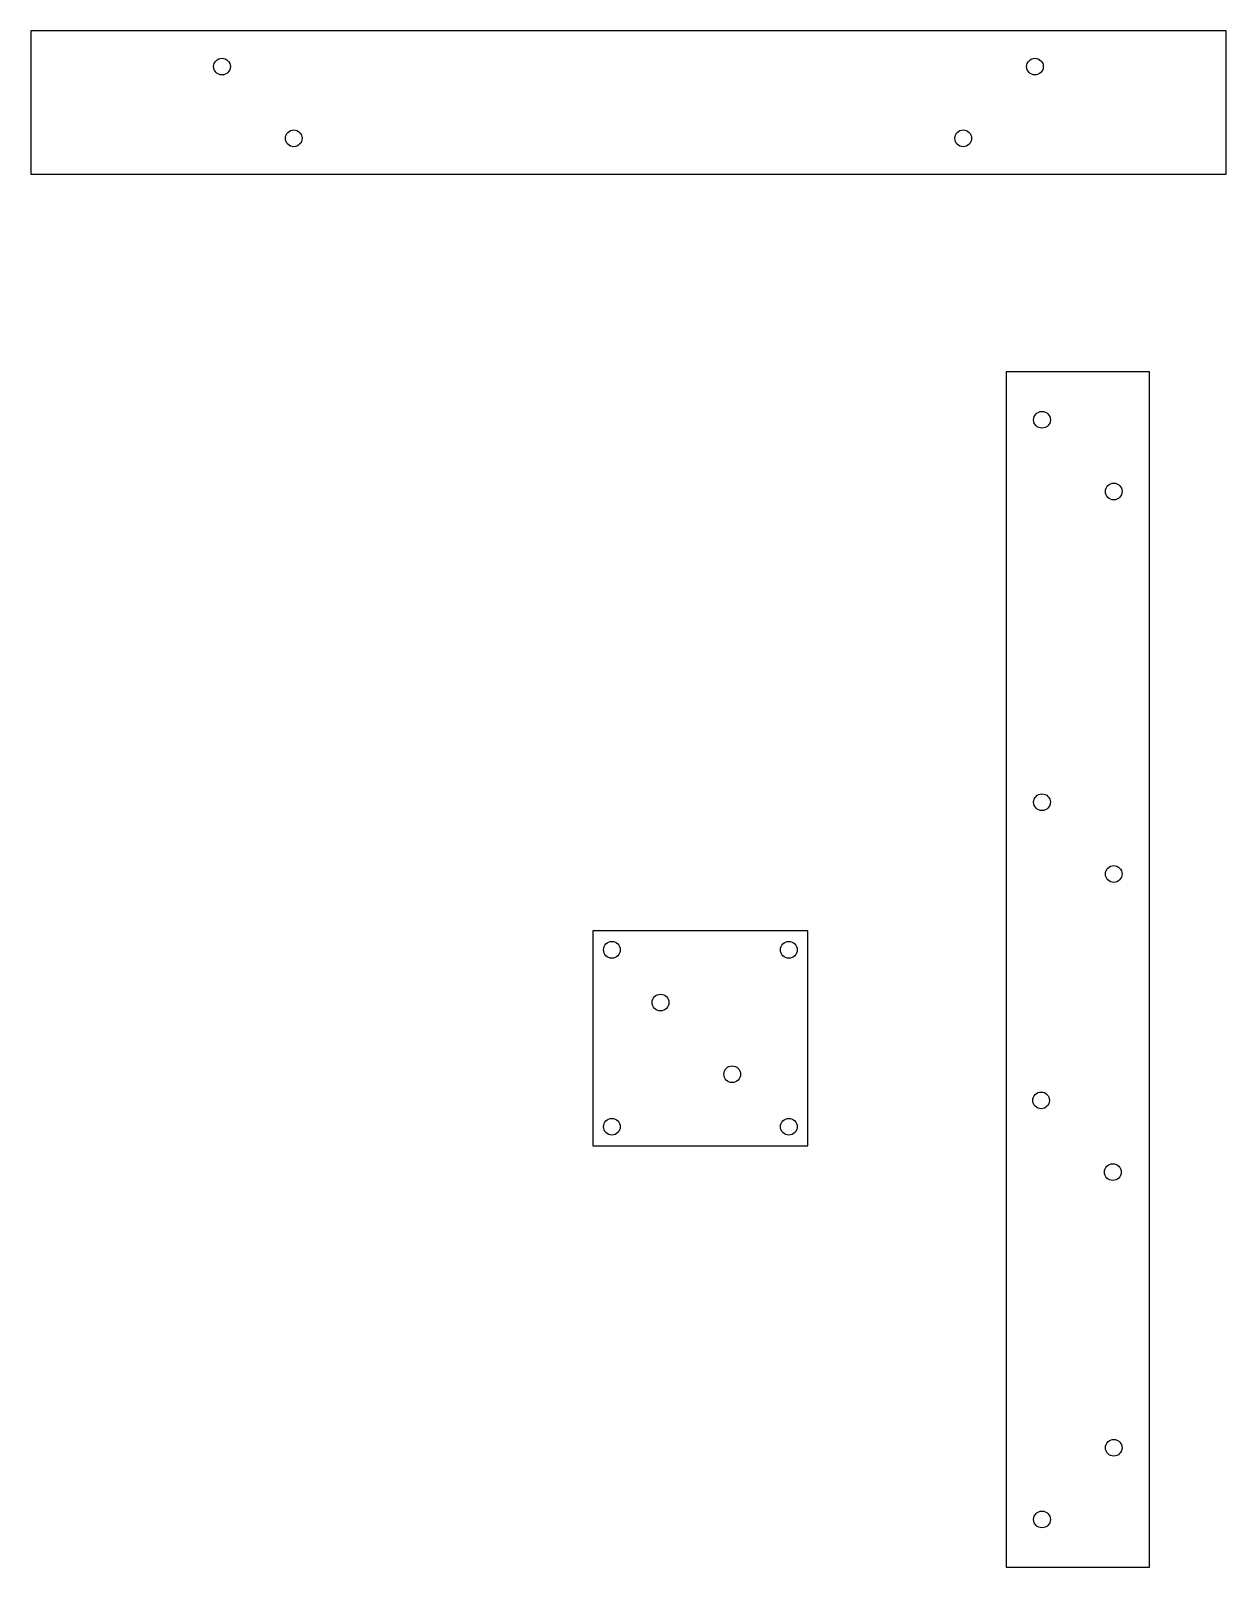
# Model space of a CAD drawing. Header units: millimetres. Extents: x -219 to 31, y -125 to 196.
import ezdxf

# ---------------------------------------------------------------- set-up
doc = ezdxf.new("R2010")
doc.units = ezdxf.units.MM
doc.layers.get('0').update_dxf_attribs({"linetype": 'CONTINUOUS'})

msp = doc.modelspace()

# ---------------------------------------------------------------- linework, layer by layer
for points in [[(-218.97, 166.36), (31.03, 166.36), (31.03, 196.36), (-218.97, 196.36)], [(15, -125), (15, 125), (-15, 125), (-15, -125)], [(-101.44, 8.14), (-101.44, -36.86), (-56.44, -36.86), (-56.44, 8.14)]]:
    msp.add_lwpolyline(points, close=True)
for centre in [(-178.97, 188.86), (-8.97, 188.86), (-163.97, 173.86), (-23.97, 173.86), (-7.5, 115), (7.5, 100), (-7.5, 35), (7.5, 20), (-97.44, 4.14), (-60.44, 4.14), (-87.28, -6.89), (-72.28, -21.89), (-7.69, -27.35), (-97.44, -32.86), (-60.44, -32.86), (7.31, -42.35), (7.5, -100), (-7.5, -115)]:
    msp.add_circle(centre, 1.75)

doc.saveas('drawing.dxf')
